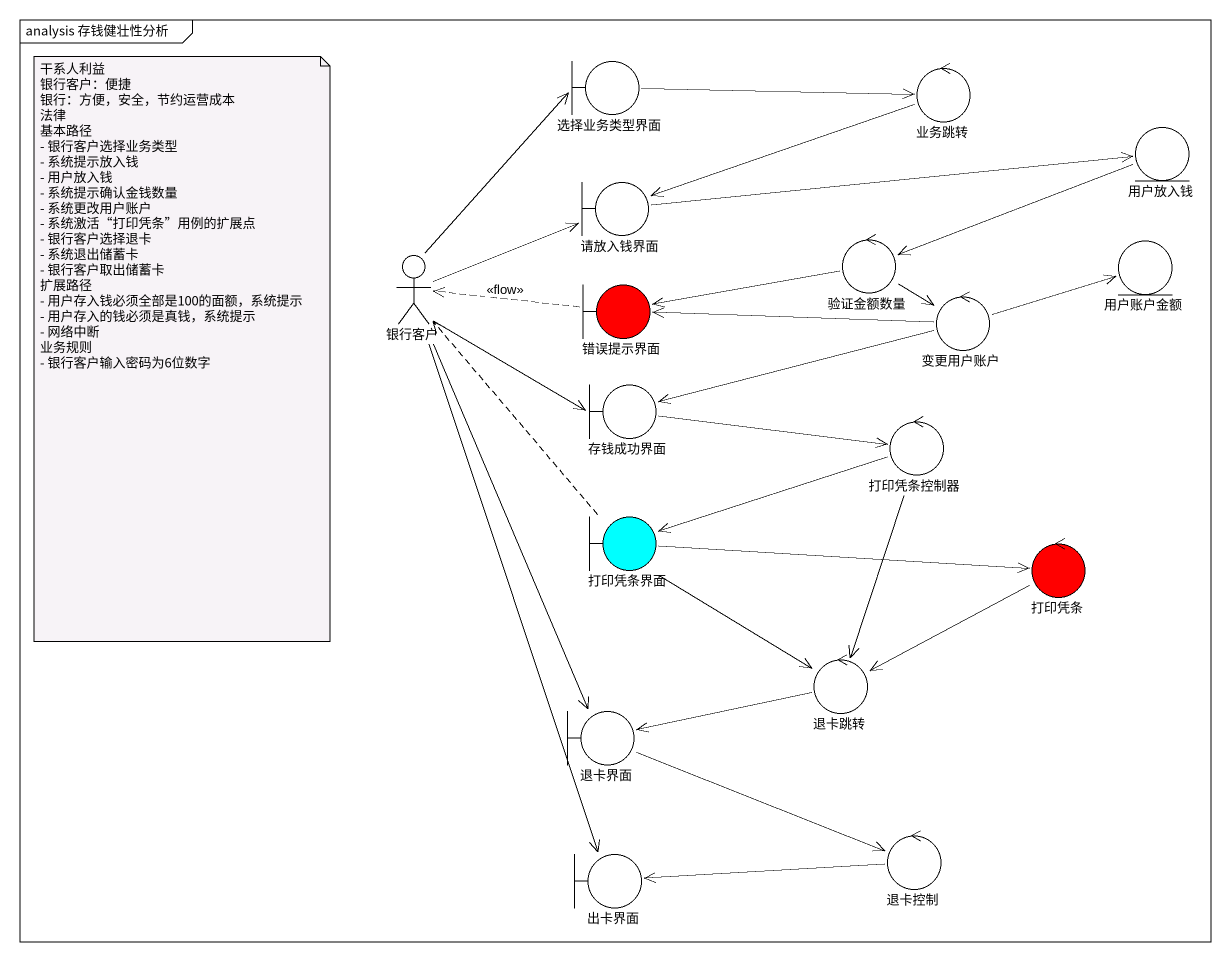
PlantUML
@startuml
mainframe analysis 存钱健壮性分析
boundary 选择业务类型界面
control 业务跳转
entity 用户放入钱
boundary 请放入钱界面
actor 银行客户
boundary 错误提示界面 #FF0000
control 验证金额数量
entity 用户账户金额
control 变更用户账户
boundary 存钱成功界面
control 打印凭条控制器
boundary 打印凭条界面 #00FFFF
control 打印凭条 #FF0000
control 退卡跳转
boundary 退卡界面
control 退卡控制
boundary 出卡界面
选择业务类型界面 -right-> 业务跳转
业务跳转 -left-> 请放入钱界面
用户放入钱 -left-> 验证金额数量
请放入钱界面 -right-> 用户放入钱
银行客户 -up-> 选择业务类型界面
银行客户 -right-> 请放入钱界面
银行客户 -right-> 存钱成功界面
银行客户 --> 退卡界面
银行客户 --> 出卡界面
错误提示界面 .left.> 银行客户 : <<flow>>
验证金额数量 -left-> 错误提示界面
验证金额数量 --> 变更用户账户
变更用户账户 -left-> 错误提示界面
变更用户账户 -right-> 用户账户金额
变更用户账户 -left-> 存钱成功界面
存钱成功界面 -right-> 打印凭条控制器
打印凭条控制器 -left-> 打印凭条界面
打印凭条控制器 --> 退卡跳转
打印凭条界面 .up.> 银行客户
打印凭条界面 -right-> 打印凭条
打印凭条界面 --> 退卡跳转
打印凭条 -left-> 退卡跳转
退卡跳转 -left-> 退卡界面
退卡界面 -right-> 退卡控制
退卡控制 -left-> 出卡界面
note as N1
  干系人利益
  银行客户：便捷
  银行：方便，安全，节约运营成本
  法律
  基本路径
  - 银行客户选择业务类型
  - 系统提示放入钱
  - 用户放入钱
  - 系统提示确认金钱数量
  - 系统更改用户账户
  - 系统激活“打印凭条”用例的扩展点
  - 银行客户选择退卡
  - 系统退出储蓄卡
  - 银行客户取出储蓄卡
  扩展路径
  - 用户存入钱必须全部是100的面额，系统提示
  - 用户存入的钱必须是真钱，系统提示
  - 网络中断
  业务规则
  - 银行客户输入密码为6位数字
end note
@enduml
